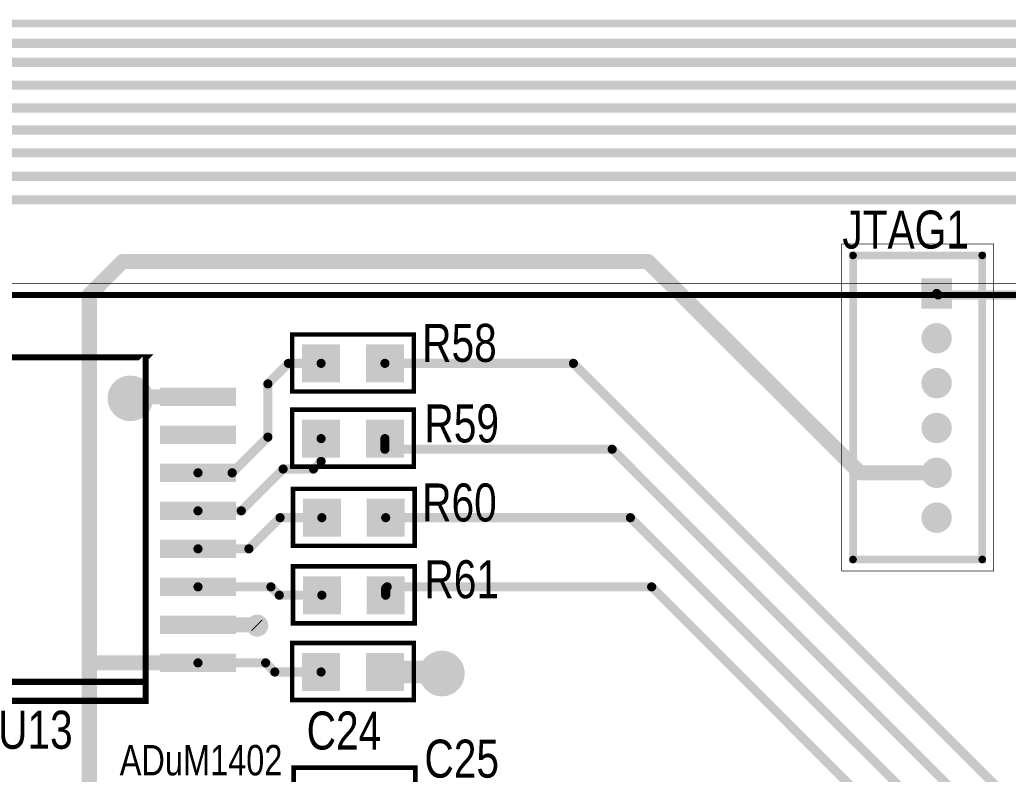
# Model space of a CAD drawing. Extents: x 0 to 8.76, y 0.02 to 4.83.
# Drawn here: x 4.037 to 5.337, y 3.838 to 4.831 of the extents above; entities that cross this region are included whole.
import ezdxf

# ---------------------------------------------------------------- set-up
doc = ezdxf.new("R2010")
doc.units = 0

msp = doc.modelspace()

# ---------------------------------------------------------------- linework, layer by layer
for points, const_width in [([(8.684, 0.028), (0.778, 0.029), (0.778, 4.826), (8.686, 4.826), (8.686, 0.028), (8.684, 0.028)], 0.01), ([(5.118, 4.536), (5.318, 4.536), (5.318, 4.106), (5.118, 4.106), (5.118, 4.536)], 0.001), ([(1.051, 2.331), (8.563, 2.331), (8.563, 4.484), (1.051, 4.484), (1.051, 2.331)], 0.001)]:
    msp.add_lwpolyline(points, close=True, dxfattribs=dict(const_width=const_width))
at = {"const_width": 0.0005}
for points in [[(5.1178, 4.536, 1), (5.1183, 4.536, 1)], [(5.1178, 4.536, 1), (5.1183, 4.536, 1)], [(5.3177, 4.536, 1), (5.3182, 4.536, 1)], [(5.1178, 4.106, 1), (5.1183, 4.106, 1)], [(5.3177, 4.106, 1), (5.3182, 4.106, 1)]]:
    msp.add_lwpolyline(points, format="xyb", close=True, dxfattribs=at)
at = {"layer": 'DRL'}
for points, const_width in [([(5.236, 4.471, 1), (5.25, 4.471, 1)], 0.014), ([(5.236, 4.412, 1), (5.25, 4.412, 1)], 0.014), ([(5.236, 4.353, 1), (5.25, 4.353, 1)], 0.014), ([(4.172, 4.333, 1), (4.192, 4.333, 1)], 0.02), ([(5.236, 4.294, 1), (5.25, 4.294, 1)], 0.014), ([(5.236, 4.235, 1), (5.25, 4.235, 1)], 0.014), ([(5.236, 4.176, 1), (5.25, 4.176, 1)], 0.014), ([(4.344, 4.034, 1), (4.354, 4.034, 1)], 0.01), ([(4.344, 4.034, 1), (4.354, 4.034, 1)], 0.01), ([(4.344, 4.034, 1), (4.354, 4.034, 1)], 0.01), ([(4.582, 3.971, 1), (4.602, 3.971, 1)], 0.02), ([(4.582, 3.971, 1), (4.602, 3.971, 1)], 0.02)]:
    msp.add_lwpolyline(points, format="xyb", close=True, dxfattribs=dict(at, const_width=const_width))
at = {"layer": 'FAB'}
for points, const_width in [([(4.172, 4.333, 1), (4.192, 4.333, 1)], 0.02), ([(4.344, 4.034, 1), (4.354, 4.034, 1)], 0.01), ([(4.344, 4.034, 1), (4.354, 4.034, 1)], 0.01), ([(4.344, 4.034, 1), (4.354, 4.034, 1)], 0.01), ([(4.582, 3.971, 1), (4.602, 3.971, 1)], 0.02), ([(4.582, 3.971, 1), (4.602, 3.971, 1)], 0.02)]:
    msp.add_lwpolyline(points, format="xyb", close=True, dxfattribs=dict(at, const_width=const_width))
at = {"layer": 'GND'}
for points, const_width in [([(5.236, 4.412, 1), (5.25, 4.412, 1)], 0.015), ([(4.17, 4.333, 1), (4.194, 4.333, 1)], 0.025), ([(5.236, 4.353, 1), (5.25, 4.353, 1)], 0.015), ([(5.236, 4.294, 1), (5.25, 4.294, 1)], 0.015), ([(5.236, 4.235, 1), (5.25, 4.235, 1)], 0.015), ([(5.236, 4.176, 1), (5.25, 4.176, 1)], 0.015), ([(4.343, 4.034, 1), (4.355, 4.034, 1)], 0.012), ([(4.343, 4.034, 1), (4.355, 4.034, 1)], 0.012), ([(4.343, 4.034, 1), (4.355, 4.034, 1)], 0.012), ([(4.58, 3.971, 1), (4.604, 3.971, 1)], 0.025), ([(4.58, 3.971, 1), (4.604, 3.971, 1)], 0.025)]:
    msp.add_lwpolyline(points, format="xyb", close=True, dxfattribs=dict(at, const_width=const_width))
msp.add_solid([(5.228, 4.456), (5.258, 4.456), (5.228, 4.486), (5.258, 4.486)], dxfattribs=at)
at = {"layer": 'I10'}
for points, const_width in [([(5.236, 4.412, 1), (5.25, 4.412, 1)], 0.015), ([(4.17, 4.333, 1), (4.194, 4.333, 1)], 0.025), ([(5.236, 4.353, 1), (5.25, 4.353, 1)], 0.015), ([(5.236, 4.294, 1), (5.25, 4.294, 1)], 0.015), ([(5.236, 4.235, 1), (5.25, 4.235, 1)], 0.015), ([(5.236, 4.176, 1), (5.25, 4.176, 1)], 0.015), ([(4.343, 4.034, 1), (4.355, 4.034, 1)], 0.012), ([(4.343, 4.034, 1), (4.355, 4.034, 1)], 0.012), ([(4.343, 4.034, 1), (4.355, 4.034, 1)], 0.012), ([(4.58, 3.971, 1), (4.604, 3.971, 1)], 0.025), ([(4.58, 3.971, 1), (4.604, 3.971, 1)], 0.025)]:
    msp.add_lwpolyline(points, format="xyb", close=True, dxfattribs=dict(at, const_width=const_width))
msp.add_solid([(5.228, 4.456), (5.258, 4.456), (5.228, 4.486), (5.258, 4.486)], dxfattribs=at)
at = {"layer": 'I11'}
for points, const_width in [([(5.236, 4.412, 1), (5.25, 4.412, 1)], 0.015), ([(4.17, 4.333, 1), (4.194, 4.333, 1)], 0.025), ([(5.236, 4.353, 1), (5.25, 4.353, 1)], 0.015), ([(5.236, 4.294, 1), (5.25, 4.294, 1)], 0.015), ([(5.236, 4.235, 1), (5.25, 4.235, 1)], 0.015), ([(5.236, 4.176, 1), (5.25, 4.176, 1)], 0.015), ([(4.343, 4.034, 1), (4.355, 4.034, 1)], 0.012), ([(4.343, 4.034, 1), (4.355, 4.034, 1)], 0.012), ([(4.343, 4.034, 1), (4.355, 4.034, 1)], 0.012), ([(4.58, 3.971, 1), (4.604, 3.971, 1)], 0.025), ([(4.58, 3.971, 1), (4.604, 3.971, 1)], 0.025)]:
    msp.add_lwpolyline(points, format="xyb", close=True, dxfattribs=dict(at, const_width=const_width))
msp.add_solid([(5.228, 4.456), (5.258, 4.456), (5.228, 4.486), (5.258, 4.486)], dxfattribs=at)
at = {"layer": 'I12'}
for points, const_width in [([(5.236, 4.412, 1), (5.25, 4.412, 1)], 0.015), ([(4.17, 4.333, 1), (4.194, 4.333, 1)], 0.025), ([(5.236, 4.353, 1), (5.25, 4.353, 1)], 0.015), ([(5.236, 4.294, 1), (5.25, 4.294, 1)], 0.015), ([(5.236, 4.235, 1), (5.25, 4.235, 1)], 0.015), ([(5.236, 4.176, 1), (5.25, 4.176, 1)], 0.015), ([(4.343, 4.034, 1), (4.355, 4.034, 1)], 0.012), ([(4.343, 4.034, 1), (4.355, 4.034, 1)], 0.012), ([(4.343, 4.034, 1), (4.355, 4.034, 1)], 0.012), ([(4.58, 3.971, 1), (4.604, 3.971, 1)], 0.025), ([(4.58, 3.971, 1), (4.604, 3.971, 1)], 0.025)]:
    msp.add_lwpolyline(points, format="xyb", close=True, dxfattribs=dict(at, const_width=const_width))
msp.add_solid([(5.228, 4.456), (5.258, 4.456), (5.228, 4.486), (5.258, 4.486)], dxfattribs=at)
at = {"layer": 'IN3'}
for points, const_width in [([(5.236, 4.412, 1), (5.25, 4.412, 1)], 0.015), ([(4.17, 4.333, 1), (4.194, 4.333, 1)], 0.025), ([(5.236, 4.353, 1), (5.25, 4.353, 1)], 0.015), ([(5.236, 4.294, 1), (5.25, 4.294, 1)], 0.015), ([(5.236, 4.235, 1), (5.25, 4.235, 1)], 0.015), ([(5.236, 4.176, 1), (5.25, 4.176, 1)], 0.015), ([(4.343, 4.034, 1), (4.355, 4.034, 1)], 0.012), ([(4.343, 4.034, 1), (4.355, 4.034, 1)], 0.012), ([(4.343, 4.034, 1), (4.355, 4.034, 1)], 0.012), ([(4.58, 3.971, 1), (4.604, 3.971, 1)], 0.025), ([(4.58, 3.971, 1), (4.604, 3.971, 1)], 0.025)]:
    msp.add_lwpolyline(points, format="xyb", close=True, dxfattribs=dict(at, const_width=const_width))
msp.add_solid([(5.228, 4.456), (5.258, 4.456), (5.228, 4.486), (5.258, 4.486)], dxfattribs=at)
at = {"layer": 'IN4'}
for points, const_width in [([(5.236, 4.412, 1), (5.25, 4.412, 1)], 0.015), ([(4.17, 4.333, 1), (4.194, 4.333, 1)], 0.025), ([(5.236, 4.353, 1), (5.25, 4.353, 1)], 0.015), ([(5.236, 4.294, 1), (5.25, 4.294, 1)], 0.015), ([(5.236, 4.235, 1), (5.25, 4.235, 1)], 0.015), ([(5.236, 4.176, 1), (5.25, 4.176, 1)], 0.015), ([(4.343, 4.034, 1), (4.355, 4.034, 1)], 0.012), ([(4.343, 4.034, 1), (4.355, 4.034, 1)], 0.012), ([(4.343, 4.034, 1), (4.355, 4.034, 1)], 0.012), ([(4.58, 3.971, 1), (4.604, 3.971, 1)], 0.025), ([(4.58, 3.971, 1), (4.604, 3.971, 1)], 0.025)]:
    msp.add_lwpolyline(points, format="xyb", close=True, dxfattribs=dict(at, const_width=const_width))
msp.add_solid([(5.228, 4.456), (5.258, 4.456), (5.228, 4.486), (5.258, 4.486)], dxfattribs=at)
at = {"layer": 'IN5'}
for points, const_width in [([(5.236, 4.412, 1), (5.25, 4.412, 1)], 0.015), ([(4.17, 4.333, 1), (4.194, 4.333, 1)], 0.025), ([(5.236, 4.353, 1), (5.25, 4.353, 1)], 0.015), ([(5.236, 4.294, 1), (5.25, 4.294, 1)], 0.015), ([(5.236, 4.235, 1), (5.25, 4.235, 1)], 0.015), ([(5.236, 4.176, 1), (5.25, 4.176, 1)], 0.015), ([(4.343, 4.034, 1), (4.355, 4.034, 1)], 0.012), ([(4.343, 4.034, 1), (4.355, 4.034, 1)], 0.012), ([(4.343, 4.034, 1), (4.355, 4.034, 1)], 0.012), ([(4.58, 3.971, 1), (4.604, 3.971, 1)], 0.025), ([(4.58, 3.971, 1), (4.604, 3.971, 1)], 0.025)]:
    msp.add_lwpolyline(points, format="xyb", close=True, dxfattribs=dict(at, const_width=const_width))
msp.add_solid([(5.228, 4.456), (5.258, 4.456), (5.228, 4.486), (5.258, 4.486)], dxfattribs=at)
at = {"layer": 'IN6'}
for points, const_width in [([(5.236, 4.412, 1), (5.25, 4.412, 1)], 0.015), ([(4.17, 4.333, 1), (4.194, 4.333, 1)], 0.025), ([(5.236, 4.353, 1), (5.25, 4.353, 1)], 0.015), ([(5.236, 4.294, 1), (5.25, 4.294, 1)], 0.015), ([(5.236, 4.235, 1), (5.25, 4.235, 1)], 0.015), ([(5.236, 4.176, 1), (5.25, 4.176, 1)], 0.015), ([(4.343, 4.034, 1), (4.355, 4.034, 1)], 0.012), ([(4.343, 4.034, 1), (4.355, 4.034, 1)], 0.012), ([(4.343, 4.034, 1), (4.355, 4.034, 1)], 0.012), ([(4.58, 3.971, 1), (4.604, 3.971, 1)], 0.025), ([(4.58, 3.971, 1), (4.604, 3.971, 1)], 0.025)]:
    msp.add_lwpolyline(points, format="xyb", close=True, dxfattribs=dict(at, const_width=const_width))
msp.add_solid([(5.228, 4.456), (5.258, 4.456), (5.228, 4.486), (5.258, 4.486)], dxfattribs=at)
at = {"layer": 'IN7'}
for points, const_width in [([(5.236, 4.412, 1), (5.25, 4.412, 1)], 0.015), ([(4.17, 4.333, 1), (4.194, 4.333, 1)], 0.025), ([(5.236, 4.353, 1), (5.25, 4.353, 1)], 0.015), ([(5.236, 4.294, 1), (5.25, 4.294, 1)], 0.015), ([(5.236, 4.235, 1), (5.25, 4.235, 1)], 0.015), ([(5.236, 4.176, 1), (5.25, 4.176, 1)], 0.015), ([(4.343, 4.034, 1), (4.355, 4.034, 1)], 0.012), ([(4.343, 4.034, 1), (4.355, 4.034, 1)], 0.012), ([(4.343, 4.034, 1), (4.355, 4.034, 1)], 0.012), ([(4.58, 3.971, 1), (4.604, 3.971, 1)], 0.025), ([(4.58, 3.971, 1), (4.604, 3.971, 1)], 0.025)]:
    msp.add_lwpolyline(points, format="xyb", close=True, dxfattribs=dict(at, const_width=const_width))
msp.add_solid([(5.228, 4.456), (5.258, 4.456), (5.228, 4.486), (5.258, 4.486)], dxfattribs=at)
at = {"layer": 'IN8'}
for points, const_width in [([(5.236, 4.412, 1), (5.25, 4.412, 1)], 0.015), ([(4.17, 4.333, 1), (4.194, 4.333, 1)], 0.025), ([(5.236, 4.353, 1), (5.25, 4.353, 1)], 0.015), ([(5.236, 4.294, 1), (5.25, 4.294, 1)], 0.015), ([(5.236, 4.235, 1), (5.25, 4.235, 1)], 0.015), ([(5.236, 4.176, 1), (5.25, 4.176, 1)], 0.015), ([(4.343, 4.034, 1), (4.355, 4.034, 1)], 0.012), ([(4.343, 4.034, 1), (4.355, 4.034, 1)], 0.012), ([(4.343, 4.034, 1), (4.355, 4.034, 1)], 0.012), ([(4.58, 3.971, 1), (4.604, 3.971, 1)], 0.025), ([(4.58, 3.971, 1), (4.604, 3.971, 1)], 0.025)]:
    msp.add_lwpolyline(points, format="xyb", close=True, dxfattribs=dict(at, const_width=const_width))
msp.add_solid([(5.228, 4.456), (5.258, 4.456), (5.228, 4.486), (5.258, 4.486)], dxfattribs=at)
at = {"layer": 'IN9'}
for points, const_width in [([(5.236, 4.412, 1), (5.25, 4.412, 1)], 0.015), ([(4.17, 4.333, 1), (4.194, 4.333, 1)], 0.025), ([(5.236, 4.353, 1), (5.25, 4.353, 1)], 0.015), ([(5.236, 4.294, 1), (5.25, 4.294, 1)], 0.015), ([(5.236, 4.235, 1), (5.25, 4.235, 1)], 0.015), ([(5.236, 4.176, 1), (5.25, 4.176, 1)], 0.015), ([(4.343, 4.034, 1), (4.355, 4.034, 1)], 0.012), ([(4.343, 4.034, 1), (4.355, 4.034, 1)], 0.012), ([(4.343, 4.034, 1), (4.355, 4.034, 1)], 0.012), ([(4.58, 3.971, 1), (4.604, 3.971, 1)], 0.025), ([(4.58, 3.971, 1), (4.604, 3.971, 1)], 0.025)]:
    msp.add_lwpolyline(points, format="xyb", close=True, dxfattribs=dict(at, const_width=const_width))
msp.add_solid([(5.228, 4.456), (5.258, 4.456), (5.228, 4.486), (5.258, 4.486)], dxfattribs=at)
at = {"layer": 'NOT'}
for points, const_width in [([(4.172, 4.333, 1), (4.192, 4.333, 1)], 0.02), ([(4.344, 4.034, 1), (4.354, 4.034, 1)], 0.01), ([(4.344, 4.034, 1), (4.354, 4.034, 1)], 0.01), ([(4.344, 4.034, 1), (4.354, 4.034, 1)], 0.01), ([(4.582, 3.971, 1), (4.602, 3.971, 1)], 0.02), ([(4.582, 3.971, 1), (4.602, 3.971, 1)], 0.02)]:
    msp.add_lwpolyline(points, format="xyb", close=True, dxfattribs=dict(at, const_width=const_width))
at = {"layer": 'PWR'}
for points, const_width in [([(5.236, 4.412, 1), (5.25, 4.412, 1)], 0.015), ([(4.17, 4.333, 1), (4.194, 4.333, 1)], 0.025), ([(5.236, 4.353, 1), (5.25, 4.353, 1)], 0.015), ([(5.236, 4.294, 1), (5.25, 4.294, 1)], 0.015), ([(5.236, 4.235, 1), (5.25, 4.235, 1)], 0.015), ([(5.236, 4.176, 1), (5.25, 4.176, 1)], 0.015), ([(4.343, 4.034, 1), (4.355, 4.034, 1)], 0.012), ([(4.343, 4.034, 1), (4.355, 4.034, 1)], 0.012), ([(4.343, 4.034, 1), (4.355, 4.034, 1)], 0.012), ([(4.58, 3.971, 1), (4.604, 3.971, 1)], 0.025), ([(4.58, 3.971, 1), (4.604, 3.971, 1)], 0.025)]:
    msp.add_lwpolyline(points, format="xyb", close=True, dxfattribs=dict(at, const_width=const_width))
msp.add_solid([(5.228, 4.456), (5.258, 4.456), (5.228, 4.486), (5.258, 4.486)], dxfattribs=at)
at = {"layer": 'SMT'}
for points, const_width in [([(5.233, 4.412, 1), (5.253, 4.412, 1)], 0.02), ([(5.233, 4.353, 1), (5.253, 4.353, 1)], 0.02), ([(4.167, 4.333, 1), (4.197, 4.333, 1)], 0.03), ([(5.233, 4.294, 1), (5.253, 4.294, 1)], 0.02), ([(5.233, 4.235, 1), (5.253, 4.235, 1)], 0.02), ([(5.233, 4.176, 1), (5.253, 4.176, 1)], 0.02), ([(4.342, 4.034, 1), (4.356, 4.034, 1)], 0.015), ([(4.342, 4.034, 1), (4.356, 4.034, 1)], 0.015), ([(4.342, 4.034, 1), (4.356, 4.034, 1)], 0.015), ([(4.577, 3.971, 1), (4.607, 3.971, 1)], 0.03), ([(4.577, 3.971, 1), (4.607, 3.971, 1)], 0.03)]:
    msp.add_lwpolyline(points, format="xyb", close=True, dxfattribs=dict(at, const_width=const_width))
for points in [[(5.223, 4.451), (5.263, 4.451), (5.223, 4.491), (5.263, 4.491)], [(4.408, 4.354), (4.458, 4.354), (4.408, 4.404), (4.458, 4.404)], [(4.492, 4.354), (4.542, 4.354), (4.492, 4.404), (4.542, 4.404)], [(4.221, 4.323), (4.321, 4.323), (4.221, 4.347), (4.321, 4.347)], [(4.221, 4.273), (4.321, 4.273), (4.221, 4.297), (4.321, 4.297)], [(4.408, 4.255), (4.458, 4.255), (4.408, 4.305), (4.458, 4.305)], [(4.492, 4.255), (4.542, 4.255), (4.492, 4.305), (4.542, 4.305)], [(4.221, 4.223), (4.321, 4.223), (4.221, 4.247), (4.321, 4.247)], [(4.221, 4.173), (4.321, 4.173), (4.221, 4.197), (4.321, 4.197)], [(4.409, 4.151), (4.459, 4.151), (4.409, 4.201), (4.459, 4.201)], [(4.493, 4.151), (4.543, 4.151), (4.493, 4.201), (4.543, 4.201)], [(4.221, 4.123), (4.321, 4.123), (4.221, 4.147), (4.321, 4.147)], [(4.409, 4.049), (4.459, 4.049), (4.409, 4.099), (4.459, 4.099)], [(4.493, 4.049), (4.543, 4.049), (4.493, 4.099), (4.543, 4.099)], [(4.221, 4.073), (4.321, 4.073), (4.221, 4.097), (4.321, 4.097)], [(4.221, 4.023), (4.321, 4.023), (4.221, 4.047), (4.321, 4.047)], [(4.221, 3.973), (4.321, 3.973), (4.221, 3.997), (4.321, 3.997)], [(4.408, 3.948), (4.458, 3.948), (4.408, 3.998), (4.458, 3.998)], [(4.492, 3.948), (4.542, 3.948), (4.492, 3.998), (4.542, 3.998)]]:
    msp.add_solid(points, dxfattribs=at)
at = {"layer": 'SPT', "const_width": 0.02}
for points in [[(5.233, 4.412, 1), (5.253, 4.412, 1)], [(5.233, 4.353, 1), (5.253, 4.353, 1)], [(5.233, 4.294, 1), (5.253, 4.294, 1)], [(5.233, 4.235, 1), (5.253, 4.235, 1)], [(5.233, 4.176, 1), (5.253, 4.176, 1)]]:
    msp.add_lwpolyline(points, format="xyb", close=True, dxfattribs=at)
at = {"layer": 'SPT'}
for points in [[(5.223, 4.451), (5.263, 4.451), (5.223, 4.491), (5.263, 4.491)], [(4.408, 4.354), (4.458, 4.354), (4.408, 4.404), (4.458, 4.404)], [(4.492, 4.354), (4.542, 4.354), (4.492, 4.404), (4.542, 4.404)], [(4.221, 4.323), (4.321, 4.323), (4.221, 4.347), (4.321, 4.347)], [(4.221, 4.273), (4.321, 4.273), (4.221, 4.297), (4.321, 4.297)], [(4.408, 4.255), (4.458, 4.255), (4.408, 4.305), (4.458, 4.305)], [(4.492, 4.255), (4.542, 4.255), (4.492, 4.305), (4.542, 4.305)], [(4.221, 4.223), (4.321, 4.223), (4.221, 4.247), (4.321, 4.247)], [(4.221, 4.173), (4.321, 4.173), (4.221, 4.197), (4.321, 4.197)], [(4.409, 4.151), (4.459, 4.151), (4.409, 4.201), (4.459, 4.201)], [(4.493, 4.151), (4.543, 4.151), (4.493, 4.201), (4.543, 4.201)], [(4.221, 4.123), (4.321, 4.123), (4.221, 4.147), (4.321, 4.147)], [(4.409, 4.049), (4.459, 4.049), (4.409, 4.099), (4.459, 4.099)], [(4.493, 4.049), (4.543, 4.049), (4.493, 4.099), (4.543, 4.099)], [(4.221, 4.073), (4.321, 4.073), (4.221, 4.097), (4.321, 4.097)], [(4.221, 4.023), (4.321, 4.023), (4.221, 4.047), (4.321, 4.047)], [(4.221, 3.973), (4.321, 3.973), (4.221, 3.997), (4.321, 3.997)], [(4.408, 3.948), (4.458, 3.948), (4.408, 3.998), (4.458, 3.998)], [(4.492, 3.948), (4.542, 3.948), (4.492, 3.998), (4.542, 3.998)]]:
    msp.add_solid(points, dxfattribs=at)
at = {"layer": 'SST'}
for points, const_width in [([(5.133, 4.521), (5.303, 4.521), (5.303, 4.121), (5.133, 4.121), (5.133, 4.521)], 0.01), ([(1.066, 4.467), (1.066, 2.346), (8.547, 2.346), (8.548, 2.365), (8.548, 4.469), (1.067, 4.469), (1.067, 4.468), (1.066, 4.467)], 0.008), ([(4.395, 4.417), (4.555, 4.417), (4.555, 4.417), (4.555, 4.342), (4.395, 4.342), (4.395, 4.417)], 0.006), ([(3.977, 3.935), (4.202, 3.935), (4.202, 4.386), (4.203, 4.387), (3.977, 4.387), (3.977, 3.935)], 0.008), ([(4.395, 4.318), (4.555, 4.318), (4.555, 4.318), (4.555, 4.243), (4.395, 4.243), (4.395, 4.318)], 0.006), ([(4.396, 4.214), (4.556, 4.214), (4.556, 4.214), (4.556, 4.139), (4.396, 4.139), (4.396, 4.214)], 0.006), ([(4.396, 4.112), (4.556, 4.112), (4.556, 4.112), (4.556, 4.037), (4.396, 4.037), (4.396, 4.112)], 0.006), ([(4.395, 4.011), (4.555, 4.011), (4.555, 4.011), (4.555, 3.936), (4.395, 3.936), (4.395, 4.011)], 0.006), ([(4.397, 3.847), (4.557, 3.847), (4.557, 3.847), (4.557, 3.772), (4.397, 3.772), (4.397, 3.847)], 0.006)]:
    msp.add_lwpolyline(points, close=True, dxfattribs=dict(at, const_width=const_width))
for points, const_width in [([(5.1305, 4.521, 1), (5.1355, 4.521, 1)], 0.005), ([(5.1305, 4.521, 1), (5.1355, 4.521, 1)], 0.005), ([(5.3005, 4.521, 1), (5.3055, 4.521, 1)], 0.005), ([(5.233, 4.412, 1), (5.253, 4.412, 1)], 0.02), ([(4.3935, 4.417, 1), (4.3965, 4.417, 1)], 0.003), ([(4.3935, 4.417, 1), (4.3965, 4.417, 1)], 0.003), ([(4.5535, 4.417, 1), (4.5565, 4.417, 1)], 0.003), ([(4.5535, 4.417, 1), (4.5565, 4.417, 1)], 0.003), ([(4.2, 4.386, 1), (4.204, 4.386, 1)], 0.004), ([(4.201, 4.387, 1), (4.205, 4.387, 1)], 0.004), ([(5.233, 4.353, 1), (5.253, 4.353, 1)], 0.02), ([(4.3935, 4.342, 1), (4.3965, 4.342, 1)], 0.003), ([(4.5535, 4.342, 1), (4.5565, 4.342, 1)], 0.003), ([(4.3935, 4.318, 1), (4.3965, 4.318, 1)], 0.003), ([(4.3935, 4.318, 1), (4.3965, 4.318, 1)], 0.003), ([(4.5535, 4.318, 1), (4.5565, 4.318, 1)], 0.003), ([(4.5535, 4.318, 1), (4.5565, 4.318, 1)], 0.003), ([(5.233, 4.294, 1), (5.253, 4.294, 1)], 0.02), ([(5.233, 4.235, 1), (5.253, 4.235, 1)], 0.02), ([(4.3935, 4.243, 1), (4.3965, 4.243, 1)], 0.003), ([(4.5535, 4.243, 1), (4.5565, 4.243, 1)], 0.003), ([(4.3945, 4.214, 1), (4.3975, 4.214, 1)], 0.003), ([(4.3945, 4.214, 1), (4.3975, 4.214, 1)], 0.003), ([(4.5545, 4.214, 1), (4.5575, 4.214, 1)], 0.003), ([(4.5545, 4.214, 1), (4.5575, 4.214, 1)], 0.003), ([(5.233, 4.176, 1), (5.253, 4.176, 1)], 0.02), ([(4.3945, 4.139, 1), (4.3975, 4.139, 1)], 0.003), ([(4.5545, 4.139, 1), (4.5575, 4.139, 1)], 0.003), ([(5.1305, 4.121, 1), (5.1355, 4.121, 1)], 0.005), ([(5.3005, 4.121, 1), (5.3055, 4.121, 1)], 0.005), ([(4.3945, 4.112, 1), (4.3975, 4.112, 1)], 0.003), ([(4.3945, 4.112, 1), (4.3975, 4.112, 1)], 0.003), ([(4.5545, 4.112, 1), (4.5575, 4.112, 1)], 0.003), ([(4.5545, 4.112, 1), (4.5575, 4.112, 1)], 0.003), ([(4.3945, 4.037, 1), (4.3975, 4.037, 1)], 0.003), ([(4.5545, 4.037, 1), (4.5575, 4.037, 1)], 0.003), ([(4.3935, 4.011, 1), (4.3965, 4.011, 1)], 0.003), ([(4.3935, 4.011, 1), (4.3965, 4.011, 1)], 0.003), ([(4.5535, 4.011, 1), (4.5565, 4.011, 1)], 0.003), ([(4.5535, 4.011, 1), (4.5565, 4.011, 1)], 0.003), ([(4.2, 3.96, 1), (4.204, 3.96, 1)], 0.004), ([(4.2, 3.935, 1), (4.204, 3.935, 1)], 0.004), ([(4.3935, 3.936, 1), (4.3965, 3.936, 1)], 0.003), ([(4.5535, 3.936, 1), (4.5565, 3.936, 1)], 0.003), ([(4.3955, 3.847, 1), (4.3985, 3.847, 1)], 0.003), ([(4.3955, 3.847, 1), (4.3985, 3.847, 1)], 0.003), ([(4.5555, 3.847, 1), (4.5585, 3.847, 1)], 0.003), ([(4.5555, 3.847, 1), (4.5585, 3.847, 1)], 0.003)]:
    msp.add_lwpolyline(points, format="xyb", close=True, dxfattribs=dict(at, const_width=const_width))
at = {"layer": 'SST', "const_width": 0.008}
msp.add_lwpolyline([(4.202, 3.96), (3.977, 3.96)], dxfattribs=at)
at = {"layer": 'SST'}
msp.add_solid([(5.223, 4.451), (5.263, 4.451), (5.223, 4.491), (5.263, 4.491)], dxfattribs=at)
at = {"layer": 'TOP'}
for points, const_width in [([(0.977, 4.8), (7.986, 4.8)], 0.012), ([(0.992, 4.775), (7.969, 4.775)], 0.012), ([(1.005, 4.745), (7.953, 4.745)], 0.012), ([(7.831, 4.715), (1.017, 4.715)], 0.012), ([(1.034, 4.686), (7.793, 4.686)], 0.012), ([(1.052, 4.656), (7.756, 4.656)], 0.012), ([(7.722, 4.625), (1.079, 4.625)], 0.012), ([(1.103, 4.594), (7.699, 4.594)], 0.012), ([(4.128, 4.469), (4.172, 4.513)], 0.02), ([(4.172, 4.513), (4.863, 4.513)], 0.02), ([(4.863, 4.513), (5.142, 4.235)], 0.02), ([(4.128, 3.985), (4.128, 4.469)], 0.02), ([(5.245, 4.469), (5.243, 4.471)], 0.012), ([(5.387, 4.469), (5.245, 4.469)], 0.012), ([(4.363, 4.352), (4.39, 4.379)], 0.012), ([(4.39, 4.379), (4.433, 4.379)], 0.012), ([(4.517, 4.379), (4.765, 4.379)], 0.012), ([(4.765, 4.379), (5.378, 3.766)], 0.012), ([(4.363, 4.282), (4.363, 4.352)], 0.012), ([(4.271, 4.335), (4.182, 4.335)], 0.02), ([(4.182, 4.335), (4.182, 4.333)], 0.02), ([(4.316, 4.235), (4.363, 4.282)], 0.012), ([(4.433, 4.25), (4.433, 4.28)], 0.012), ([(4.517, 4.28), (4.517, 4.266)], 0.012), ([(4.517, 4.266), (4.816, 4.266)], 0.012), ([(4.816, 4.266), (5.355, 3.727)], 0.012), ([(4.423, 4.24), (4.433, 4.25)], 0.012), ([(4.271, 4.235), (4.316, 4.235)], 0.012), ([(4.328, 4.185), (4.383, 4.24)], 0.012), ([(4.383, 4.24), (4.423, 4.24)], 0.012), ([(5.142, 4.235), (5.243, 4.235)], 0.02), ([(4.271, 4.185), (4.328, 4.185)], 0.012), ([(4.379, 4.176), (4.338, 4.135)], 0.012), ([(4.434, 4.176), (4.379, 4.176)], 0.012), ([(4.518, 4.176), (4.84, 4.176)], 0.012), ([(4.84, 4.176), (5.329, 3.688)], 0.012), ([(4.338, 4.135), (4.271, 4.135)], 0.012), ([(4.271, 4.085), (4.367, 4.085)], 0.012), ([(4.367, 4.085), (4.378, 4.074)], 0.012), ([(4.52, 4.085), (4.518, 4.083)], 0.012), ([(4.518, 4.083), (4.518, 4.074)], 0.012), ([(4.868, 4.085), (4.52, 4.085)], 0.012), ([(5.305, 3.648), (4.868, 4.085)], 0.012), ([(4.378, 4.074), (4.434, 4.074)], 0.012), ([(4.271, 4.035), (4.348, 4.035)], 0.02), ([(4.348, 4.035), (4.271, 4.035)], 0.02), ([(4.271, 4.035), (4.348, 4.035)], 0.02), ([(4.348, 4.035), (4.349, 4.034)], 0.02), ([(4.349, 4.034), (4.348, 4.035)], 0.02), ([(4.348, 4.035), (4.349, 4.034)], 0.02), ([(4.271, 3.985), (4.128, 3.985)], 0.02), ([(4.271, 3.985), (4.128, 3.985)], 0.02), ([(4.128, 3.985), (4.128, 3.777)], 0.02), ([(4.271, 3.985), (4.36, 3.985)], 0.012), ([(4.36, 3.985), (4.372, 3.973)], 0.012), ([(4.59, 3.973), (4.517, 3.973)], 0.03), ([(4.59, 3.973), (4.517, 3.973)], 0.03), ([(4.592, 3.971), (4.59, 3.973)], 0.03), ([(4.592, 3.971), (4.59, 3.973)], 0.03), ([(4.372, 3.973), (4.433, 3.973)], 0.012)]:
    msp.add_lwpolyline(points, dxfattribs=dict(at, const_width=const_width))
for points, const_width in [([(4.167, 4.513, 1), (4.177, 4.513, 1)], 0.01), ([(4.167, 4.513, 1), (4.177, 4.513, 1)], 0.01), ([(4.858, 4.513, 1), (4.868, 4.513, 1)], 0.01), ([(4.858, 4.513, 1), (4.868, 4.513, 1)], 0.01), ([(4.123, 4.469, 1), (4.133, 4.469, 1)], 0.01), ([(4.123, 4.469, 1), (4.133, 4.469, 1)], 0.01), ([(5.24, 4.471, 1), (5.246, 4.471, 1)], 0.006), ([(5.242, 4.469, 1), (5.248, 4.469, 1)], 0.006), ([(5.242, 4.469, 1), (5.248, 4.469, 1)], 0.006), ([(5.236, 4.412, 1), (5.25, 4.412, 1)], 0.015), ([(4.387, 4.379, 1), (4.393, 4.379, 1)], 0.006), ([(4.387, 4.379, 1), (4.393, 4.379, 1)], 0.006), ([(4.43, 4.379, 1), (4.436, 4.379, 1)], 0.006), ([(4.514, 4.379, 1), (4.52, 4.379, 1)], 0.006), ([(4.762, 4.379, 1), (4.768, 4.379, 1)], 0.006), ([(4.762, 4.379, 1), (4.768, 4.379, 1)], 0.006), ([(4.17, 4.333, 1), (4.194, 4.333, 1)], 0.025), ([(4.36, 4.352, 1), (4.366, 4.352, 1)], 0.006), ([(4.36, 4.352, 1), (4.366, 4.352, 1)], 0.006), ([(5.236, 4.353, 1), (5.25, 4.353, 1)], 0.015), ([(4.177, 4.335, 1), (4.187, 4.335, 1)], 0.01), ([(4.177, 4.335, 1), (4.187, 4.335, 1)], 0.01), ([(4.266, 4.335, 1), (4.276, 4.335, 1)], 0.01), ([(4.177, 4.333, 1), (4.187, 4.333, 1)], 0.01), ([(5.236, 4.294, 1), (5.25, 4.294, 1)], 0.015), ([(4.36, 4.282, 1), (4.366, 4.282, 1)], 0.006), ([(4.36, 4.282, 1), (4.366, 4.282, 1)], 0.006), ([(4.43, 4.28, 1), (4.436, 4.28, 1)], 0.006), ([(4.514, 4.28, 1), (4.52, 4.28, 1)], 0.006), ([(4.514, 4.266, 1), (4.52, 4.266, 1)], 0.006), ([(4.514, 4.266, 1), (4.52, 4.266, 1)], 0.006), ([(4.813, 4.266, 1), (4.819, 4.266, 1)], 0.006), ([(4.813, 4.266, 1), (4.819, 4.266, 1)], 0.006), ([(4.43, 4.25, 1), (4.436, 4.25, 1)], 0.006), ([(4.43, 4.25, 1), (4.436, 4.25, 1)], 0.006), ([(4.268, 4.235, 1), (4.274, 4.235, 1)], 0.006), ([(4.313, 4.235, 1), (4.319, 4.235, 1)], 0.006), ([(4.313, 4.235, 1), (4.319, 4.235, 1)], 0.006), ([(4.38, 4.24, 1), (4.386, 4.24, 1)], 0.006), ([(4.38, 4.24, 1), (4.386, 4.24, 1)], 0.006), ([(4.42, 4.24, 1), (4.426, 4.24, 1)], 0.006), ([(4.42, 4.24, 1), (4.426, 4.24, 1)], 0.006), ([(5.137, 4.235, 1), (5.147, 4.235, 1)], 0.01), ([(5.137, 4.235, 1), (5.147, 4.235, 1)], 0.01), ([(5.236, 4.235, 1), (5.25, 4.235, 1)], 0.015), ([(5.238, 4.235, 1), (5.248, 4.235, 1)], 0.01), ([(4.268, 4.185, 1), (4.274, 4.185, 1)], 0.006), ([(4.325, 4.185, 1), (4.331, 4.185, 1)], 0.006), ([(4.325, 4.185, 1), (4.331, 4.185, 1)], 0.006), ([(5.236, 4.176, 1), (5.25, 4.176, 1)], 0.015), ([(4.376, 4.176, 1), (4.382, 4.176, 1)], 0.006), ([(4.376, 4.176, 1), (4.382, 4.176, 1)], 0.006), ([(4.431, 4.176, 1), (4.437, 4.176, 1)], 0.006), ([(4.515, 4.176, 1), (4.521, 4.176, 1)], 0.006), ([(4.837, 4.176, 1), (4.843, 4.176, 1)], 0.006), ([(4.837, 4.176, 1), (4.843, 4.176, 1)], 0.006), ([(4.268, 4.135, 1), (4.274, 4.135, 1)], 0.006), ([(4.335, 4.135, 1), (4.341, 4.135, 1)], 0.006), ([(4.335, 4.135, 1), (4.341, 4.135, 1)], 0.006), ([(4.268, 4.085, 1), (4.274, 4.085, 1)], 0.006), ([(4.364, 4.085, 1), (4.37, 4.085, 1)], 0.006), ([(4.364, 4.085, 1), (4.37, 4.085, 1)], 0.006), ([(4.515, 4.083, 1), (4.521, 4.083, 1)], 0.006), ([(4.515, 4.083, 1), (4.521, 4.083, 1)], 0.006), ([(4.517, 4.085, 1), (4.523, 4.085, 1)], 0.006), ([(4.517, 4.085, 1), (4.523, 4.085, 1)], 0.006), ([(4.865, 4.085, 1), (4.871, 4.085, 1)], 0.006), ([(4.865, 4.085, 1), (4.871, 4.085, 1)], 0.006), ([(4.375, 4.074, 1), (4.381, 4.074, 1)], 0.006), ([(4.375, 4.074, 1), (4.381, 4.074, 1)], 0.006), ([(4.431, 4.074, 1), (4.437, 4.074, 1)], 0.006), ([(4.515, 4.074, 1), (4.521, 4.074, 1)], 0.006), ([(4.343, 4.034, 1), (4.355, 4.034, 1)], 0.012), ([(4.343, 4.034, 1), (4.355, 4.034, 1)], 0.012), ([(4.343, 4.034, 1), (4.355, 4.034, 1)], 0.012), ([(4.266, 4.035, 1), (4.276, 4.035, 1)], 0.01), ([(4.266, 4.035, 1), (4.276, 4.035, 1)], 0.01), ([(4.266, 4.035, 1), (4.276, 4.035, 1)], 0.01), ([(4.343, 4.035, 1), (4.353, 4.035, 1)], 0.01), ([(4.343, 4.035, 1), (4.353, 4.035, 1)], 0.01), ([(4.343, 4.035, 1), (4.353, 4.035, 1)], 0.01), ([(4.343, 4.035, 1), (4.353, 4.035, 1)], 0.01), ([(4.343, 4.035, 1), (4.353, 4.035, 1)], 0.01), ([(4.343, 4.035, 1), (4.353, 4.035, 1)], 0.01), ([(4.344, 4.034, 1), (4.354, 4.034, 1)], 0.01), ([(4.344, 4.034, 1), (4.354, 4.034, 1)], 0.01), ([(4.344, 4.034, 1), (4.354, 4.034, 1)], 0.01), ([(4.123, 3.985, 1), (4.133, 3.985, 1)], 0.01), ([(4.123, 3.985, 1), (4.133, 3.985, 1)], 0.01), ([(4.123, 3.985, 1), (4.133, 3.985, 1)], 0.01), ([(4.123, 3.985, 1), (4.133, 3.985, 1)], 0.01), ([(4.266, 3.985, 1), (4.276, 3.985, 1)], 0.01), ([(4.266, 3.985, 1), (4.276, 3.985, 1)], 0.01), ([(4.58, 3.971, 1), (4.604, 3.971, 1)], 0.025), ([(4.58, 3.971, 1), (4.604, 3.971, 1)], 0.025), ([(4.268, 3.985, 1), (4.274, 3.985, 1)], 0.006), ([(4.357, 3.985, 1), (4.363, 3.985, 1)], 0.006), ([(4.357, 3.985, 1), (4.363, 3.985, 1)], 0.006), ([(4.5095, 3.973, 1), (4.5245, 3.973, 1)], 0.015), ([(4.5095, 3.973, 1), (4.5245, 3.973, 1)], 0.015), ([(4.5825, 3.973, 1), (4.5975, 3.973, 1)], 0.015), ([(4.5825, 3.973, 1), (4.5975, 3.973, 1)], 0.015), ([(4.5825, 3.973, 1), (4.5975, 3.973, 1)], 0.015), ([(4.5825, 3.973, 1), (4.5975, 3.973, 1)], 0.015), ([(4.5845, 3.971, 1), (4.5995, 3.971, 1)], 0.015), ([(4.5845, 3.971, 1), (4.5995, 3.971, 1)], 0.015), ([(4.369, 3.973, 1), (4.375, 3.973, 1)], 0.006), ([(4.369, 3.973, 1), (4.375, 3.973, 1)], 0.006), ([(4.43, 3.973, 1), (4.436, 3.973, 1)], 0.006)]:
    msp.add_lwpolyline(points, format="xyb", close=True, dxfattribs=dict(at, const_width=const_width))
for points in [[(5.228, 4.456), (5.258, 4.456), (5.228, 4.486), (5.258, 4.486)], [(4.408, 4.354), (4.458, 4.354), (4.408, 4.404), (4.458, 4.404)], [(4.492, 4.354), (4.542, 4.354), (4.492, 4.404), (4.542, 4.404)], [(4.221, 4.323), (4.321, 4.323), (4.221, 4.347), (4.321, 4.347)], [(4.221, 4.273), (4.321, 4.273), (4.221, 4.297), (4.321, 4.297)], [(4.408, 4.255), (4.458, 4.255), (4.408, 4.305), (4.458, 4.305)], [(4.492, 4.255), (4.542, 4.255), (4.492, 4.305), (4.542, 4.305)], [(4.221, 4.223), (4.321, 4.223), (4.221, 4.247), (4.321, 4.247)], [(4.221, 4.173), (4.321, 4.173), (4.221, 4.197), (4.321, 4.197)], [(4.409, 4.151), (4.459, 4.151), (4.409, 4.201), (4.459, 4.201)], [(4.493, 4.151), (4.543, 4.151), (4.493, 4.201), (4.543, 4.201)], [(4.221, 4.123), (4.321, 4.123), (4.221, 4.147), (4.321, 4.147)], [(4.409, 4.049), (4.459, 4.049), (4.409, 4.099), (4.459, 4.099)], [(4.493, 4.049), (4.543, 4.049), (4.493, 4.099), (4.543, 4.099)], [(4.221, 4.073), (4.321, 4.073), (4.221, 4.097), (4.321, 4.097)], [(4.221, 4.023), (4.321, 4.023), (4.221, 4.047), (4.321, 4.047)], [(4.221, 3.973), (4.321, 3.973), (4.221, 3.997), (4.321, 3.997)], [(4.408, 3.948), (4.458, 3.948), (4.408, 3.998), (4.458, 3.998)], [(4.492, 3.948), (4.542, 3.948), (4.492, 3.998), (4.542, 3.998)]]:
    msp.add_solid(points, dxfattribs=at)

# ---------------------------------------------------------------- texts
at = {"layer": 'SST', "width": 0.8}
for s, p in [('JTAG1', (5.119, 4.53)), ('R58', (4.566, 4.381)), ('R59', (4.569, 4.275)), ('R60', (4.566, 4.171)), ('R61', (4.569, 4.07)), ('U13', (4.008, 3.872)), ('C24', (4.414, 3.871)), ('C25', (4.569, 3.834))]:
    msp.add_text(s, height=0.05, rotation=360, dxfattribs=at).set_placement(p)
msp.add_text('ADuM1402', height=0.04, dxfattribs=at).set_placement((4.168, 3.837))

doc.saveas('drawing.dxf')
